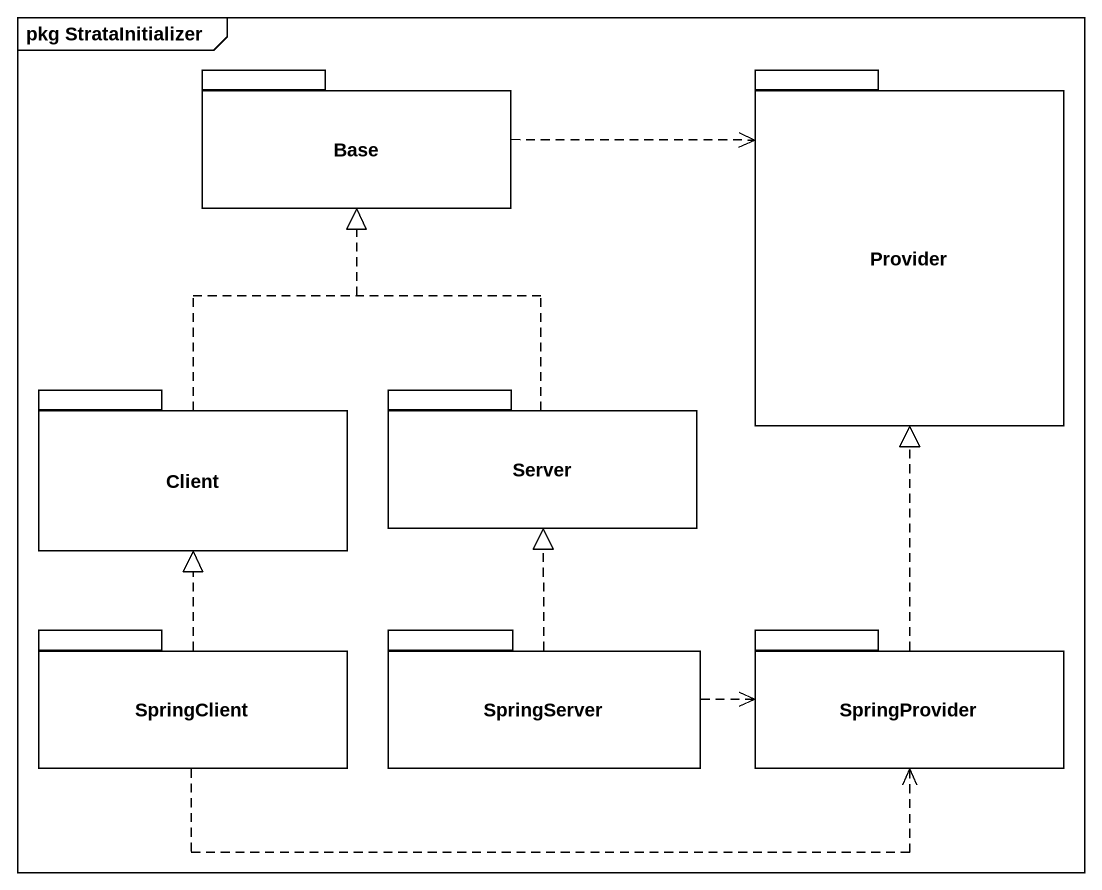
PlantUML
@startuml
mainframe pkg StrataInitializer
package Base {
}
package Provider {
}
package Client {
}
package Server {
}
package SpringClient {
}
package SpringServer {
}
package SpringProvider {
}
Base .right.> Provider
Client .up.|> Base
Server .up.|> Base
SpringClient .up.|> Client
SpringClient .right.> SpringProvider
SpringServer .up.|> Server
SpringServer .right.> SpringProvider
SpringProvider .up.|> Provider
@enduml
